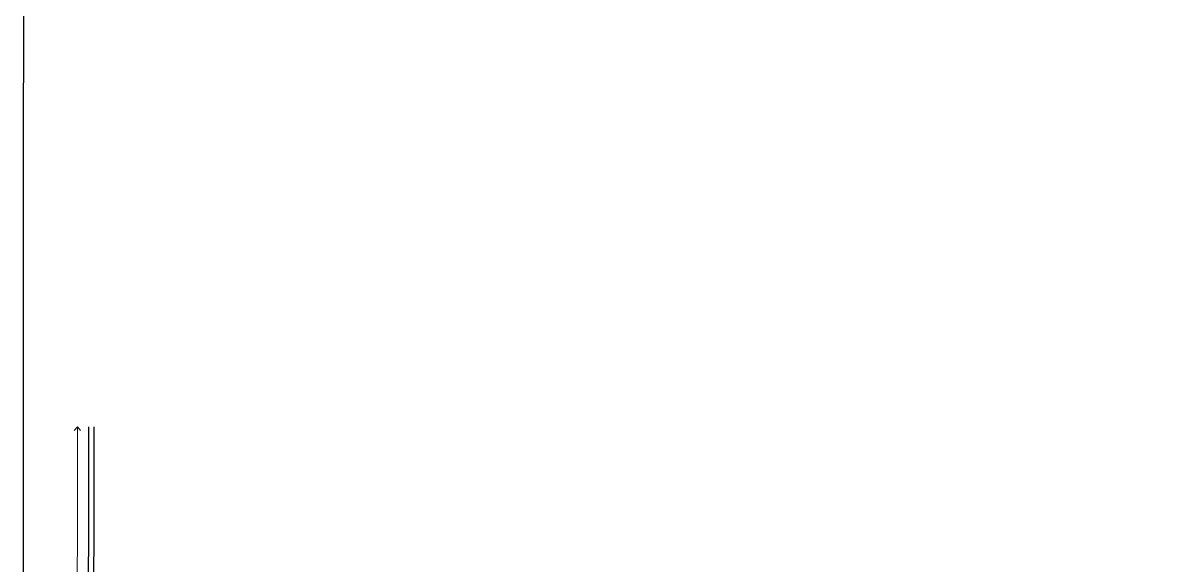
# Model space of a CAD drawing. Extents: x 832756 to 834508, y 817753 to 818399.
# Drawn here: x 833954.7 to 834055.9, y 818027.9 to 818076.4 of the extents above; entities that cross this region are included whole.
import ezdxf

# ---------------------------------------------------------------- set-up
doc = ezdxf.new("R2010")
doc.units = 0
doc.header["$MEASUREMENT"] = 0
doc.layers.add('000-PAV-Concrete-b', color=1, linetype='Continuous', lineweight=25)
doc.layers.add('KERBS TYPE', color=3, linetype='Continuous', lineweight=0)

msp = doc.modelspace()

# ---------------------------------------------------------------- linework, layer by layer
at = {"layer": '000-PAV-Concrete-b'}
msp.add_lwpolyline([(834210.28, 817753.9), (834162.65, 817753.62), (834160.74, 817753.99), (834157.92, 817753.36), (834107.51, 817754.57), (834105.2, 817754.98), (834099.33, 817758.64), (834095.06, 817760.81), (834078.18, 817762.11), (834050.17, 817755.14), (834048.03, 817756.03, -0.065281), (834033.66, 817764.33, -0.019968), (834000.4, 817792.03, -0.029895), (833985.19, 817807.49, -0.021438), (833974.81, 817820.49, -0.020879), (833958.72, 817844.53, -0.129185), (833955.64, 817853.52), (833954.77, 817865.4), (833954.66, 817879.82), (833954.76, 818098.3, -0.191627)], format="xyb", dxfattribs=at)
msp.add_lwpolyline([(833960.55, 818040.23), (833960.52, 818017.03)], dxfattribs=at)
at = {"layer": '000-PAV-Concrete-b', "ltscale": 0.01}
msp.add_lwpolyline([(834089.04, 818026.99, 0.0483), (834021.41, 818016.31, -0.05618), (833969.36, 818008.92, -0.422971), (833961.02, 818017.03), (833961.05, 818040.23)], format="xyb", dxfattribs=at)
at = {"layer": 'KERBS TYPE', "ltscale": 0.000125, "flags": 128}
msp.add_lwpolyline([(833959.27, 818039.9), (833959.55, 818040.23), (833959.83, 818039.9)], dxfattribs=at)
msp.add_lwpolyline([(833963.13, 818009.52, -0.228249), (833959.52, 818017.03), (833959.55, 818040.23)], format="xyb", dxfattribs=at)

doc.saveas('drawing.dxf')
